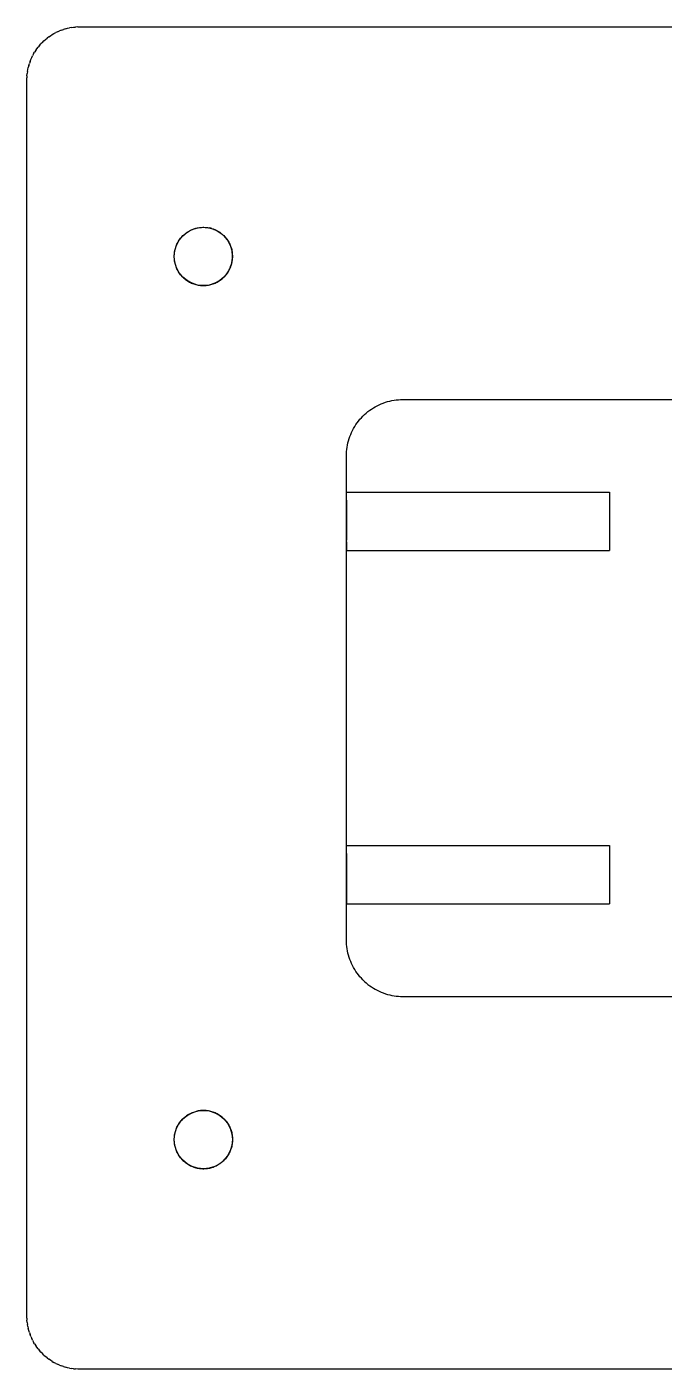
# Model space of a CAD drawing. Header units: millimetres. Extents: x -65 to 188, y -225 to 38.
# Drawn here: x -45 to -8.9, y -38 to 38 of the extents above; entities that cross this region are included whole.
import ezdxf

# ---------------------------------------------------------------- set-up
doc = ezdxf.new("R2010")
doc.units = ezdxf.units.MM
doc.layers.add('TOP_XY', color=7, linetype='Continuous')

msp = doc.modelspace()

# ---------------------------------------------------------------- linework, layer by layer
for centre in [(-35, 25), (-35, -25)]:
    msp.add_circle(centre, 1.65)
at = {"layer": 'TOP_XY'}
for p, q in [((-42.118, 37.998), (-42, 38)), ((-42, 38), (42, 38)), ((-44.036, 37.203), (-43.948, 37.281)), ((-43.948, 37.281), (-43.857, 37.356)), ((-43.763, 37.427), (-43.857, 37.356)), ((-43.763, 37.427), (-43.667, 37.494)), ((-43.667, 37.494), (-43.567, 37.558)), ((-43.567, 37.558), (-43.466, 37.617)), ((-43.466, 37.617), (-43.362, 37.673)), ((-43.256, 37.724), (-43.362, 37.673)), ((-43.256, 37.724), (-43.148, 37.772)), ((-43.038, 37.815), (-43.148, 37.772)), ((-43.038, 37.815), (-42.927, 37.853)), ((-42.814, 37.887), (-42.927, 37.853)), ((-42.814, 37.887), (-42.7, 37.917)), ((-42.7, 37.917), (-42.585, 37.942)), ((-42.469, 37.963), (-42.585, 37.942)), ((-42.469, 37.963), (-42.353, 37.979)), ((-42.353, 37.979), (-42.235, 37.991)), ((-42.118, 37.998), (-42.235, 37.991)), ((-44.617, 36.466), (-44.558, 36.567)), ((-44.494, 36.667), (-44.558, 36.567)), ((-44.494, 36.667), (-44.427, 36.763)), ((-44.427, 36.763), (-44.356, 36.857)), ((-44.281, 36.948), (-44.356, 36.857)), ((-44.281, 36.948), (-44.203, 37.036)), ((-44.121, 37.121), (-44.203, 37.036)), ((-44.121, 37.121), (-44.036, 37.203)), ((-44.887, 35.814), (-44.917, 35.7)), ((-44.887, 35.814), (-44.853, 35.927)), ((-44.815, 36.038), (-44.853, 35.927)), ((-44.815, 36.038), (-44.772, 36.148)), ((-44.772, 36.148), (-44.724, 36.256)), ((-44.724, 36.256), (-44.673, 36.362)), ((-44.617, 36.466), (-44.673, 36.362)), ((-45, 35), (-44.998, 35.118)), ((-45, -35), (-45, 35)), ((-44.991, 35.235), (-44.998, 35.118)), ((-44.991, 35.235), (-44.979, 35.353)), ((-44.963, 35.469), (-44.979, 35.353)), ((-44.963, 35.469), (-44.942, 35.585)), ((-44.942, 35.585), (-44.917, 35.7)), ((-35.422, 26.595), (-35.358, 26.611)), ((-35.358, 26.611), (-35.294, 26.624)), ((-35.294, 26.624), (-35.229, 26.634)), ((-35.229, 26.634), (-35.164, 26.642)), ((-35.164, 26.642), (-35.098, 26.647)), ((-35.098, 26.647), (-35.033, 26.65)), ((-35.033, 26.65), (-34.967, 26.65)), ((-34.967, 26.65), (-34.902, 26.647)), ((-34.902, 26.647), (-34.836, 26.642)), ((-34.836, 26.642), (-34.771, 26.634)), ((-34.771, 26.634), (-34.706, 26.624)), ((-34.706, 26.624), (-34.642, 26.611)), ((-34.578, 26.595), (-34.642, 26.611)), ((-36.434, 25.816), (-36.401, 25.872)), ((-36.401, 25.872), (-36.365, 25.927)), ((-36.365, 25.927), (-36.327, 25.98)), ((-36.327, 25.98), (-36.287, 26.032)), ((-36.287, 26.032), (-36.245, 26.083)), ((-36.245, 26.083), (-36.201, 26.131)), ((-36.201, 26.131), (-36.155, 26.178)), ((-36.155, 26.178), (-36.107, 26.223)), ((-36.107, 26.223), (-36.058, 26.266)), ((-36.058, 26.266), (-36.007, 26.307)), ((-36.007, 26.307), (-35.954, 26.346)), ((-35.954, 26.346), (-35.9, 26.383)), ((-35.9, 26.383), (-35.844, 26.418)), ((-35.844, 26.418), (-35.787, 26.45)), ((-35.787, 26.45), (-35.729, 26.48)), ((-35.729, 26.48), (-35.669, 26.508)), ((-35.669, 26.508), (-35.609, 26.534)), ((-35.609, 26.534), (-35.547, 26.557)), ((-35.547, 26.557), (-35.485, 26.577)), ((-35.485, 26.577), (-35.422, 26.595)), ((-34.515, 26.577), (-34.578, 26.595)), ((-34.515, 26.577), (-34.453, 26.557)), ((-34.453, 26.557), (-34.391, 26.534)), ((-34.391, 26.534), (-34.331, 26.508)), ((-34.331, 26.508), (-34.271, 26.48)), ((-34.271, 26.48), (-34.213, 26.45)), ((-34.213, 26.45), (-34.156, 26.418)), ((-34.156, 26.418), (-34.1, 26.383)), ((-34.1, 26.383), (-34.046, 26.346)), ((-34.046, 26.346), (-33.993, 26.307)), ((-33.993, 26.307), (-33.942, 26.266)), ((-33.942, 26.266), (-33.893, 26.223)), ((-33.893, 26.223), (-33.845, 26.178)), ((-33.845, 26.178), (-33.799, 26.131)), ((-33.799, 26.131), (-33.755, 26.083)), ((-33.713, 26.032), (-33.755, 26.083)), ((-33.673, 25.98), (-33.713, 26.032)), ((-33.673, 25.98), (-33.635, 25.927)), ((-33.635, 25.927), (-33.599, 25.872)), ((-33.599, 25.872), (-33.566, 25.816)), ((-36.649, 25.066), (-36.645, 25.131)), ((-36.645, 25.131), (-36.638, 25.196)), ((-36.638, 25.196), (-36.629, 25.261)), ((-36.629, 25.261), (-36.617, 25.326)), ((-36.617, 25.326), (-36.603, 25.39)), ((-36.603, 25.39), (-36.586, 25.453)), ((-36.586, 25.453), (-36.567, 25.516)), ((-36.567, 25.516), (-36.545, 25.578)), ((-36.545, 25.578), (-36.521, 25.639)), ((-36.521, 25.639), (-36.495, 25.699)), ((-36.495, 25.699), (-36.466, 25.758)), ((-36.466, 25.758), (-36.434, 25.816)), ((-33.566, 25.816), (-33.534, 25.758)), ((-33.534, 25.758), (-33.505, 25.699)), ((-33.505, 25.699), (-33.479, 25.639)), ((-33.479, 25.639), (-33.455, 25.578)), ((-33.455, 25.578), (-33.433, 25.516)), ((-33.433, 25.516), (-33.414, 25.453)), ((-33.414, 25.453), (-33.397, 25.39)), ((-33.397, 25.39), (-33.383, 25.326)), ((-33.383, 25.326), (-33.371, 25.261)), ((-33.362, 25.196), (-33.371, 25.261)), ((-33.355, 25.131), (-33.362, 25.196)), ((-33.351, 25.066), (-33.355, 25.131)), ((-36.65, 25), (-36.649, 25.066)), ((-36.649, 24.934), (-36.65, 25)), ((-36.645, 24.869), (-36.649, 24.934)), ((-36.638, 24.804), (-36.645, 24.869)), ((-36.629, 24.739), (-36.638, 24.804)), ((-36.617, 24.674), (-36.629, 24.739)), ((-36.603, 24.61), (-36.617, 24.674)), ((-36.586, 24.547), (-36.603, 24.61)), ((-36.567, 24.484), (-36.586, 24.547)), ((-36.545, 24.422), (-36.567, 24.484)), ((-36.521, 24.361), (-36.545, 24.422)), ((-36.495, 24.301), (-36.521, 24.361)), ((-33.505, 24.301), (-33.479, 24.361)), ((-33.479, 24.361), (-33.455, 24.422)), ((-33.455, 24.422), (-33.433, 24.484)), ((-33.433, 24.484), (-33.414, 24.547)), ((-33.414, 24.547), (-33.397, 24.61)), ((-33.397, 24.61), (-33.383, 24.674)), ((-33.383, 24.674), (-33.371, 24.739)), ((-33.371, 24.739), (-33.362, 24.804)), ((-33.362, 24.804), (-33.355, 24.869)), ((-33.355, 24.869), (-33.351, 24.934)), ((-33.35, 25), (-33.351, 25.066)), ((-33.351, 24.934), (-33.35, 25)), ((-36.466, 24.242), (-36.495, 24.301)), ((-36.434, 24.184), (-36.466, 24.242)), ((-36.401, 24.128), (-36.434, 24.184)), ((-36.365, 24.073), (-36.401, 24.128)), ((-36.327, 24.02), (-36.365, 24.073)), ((-36.287, 23.968), (-36.327, 24.02)), ((-36.245, 23.917), (-36.287, 23.968)), ((-36.201, 23.869), (-36.245, 23.917)), ((-36.201, 23.869), (-36.155, 23.822)), ((-36.155, 23.822), (-36.107, 23.777)), ((-36.107, 23.777), (-36.058, 23.734)), ((-36.058, 23.734), (-36.007, 23.693)), ((-36.007, 23.693), (-35.954, 23.654)), ((-35.954, 23.654), (-35.9, 23.617)), ((-35.9, 23.617), (-35.844, 23.582)), ((-35.844, 23.582), (-35.787, 23.55)), ((-34.213, 23.55), (-34.156, 23.582)), ((-34.156, 23.582), (-34.1, 23.617)), ((-34.1, 23.617), (-34.046, 23.654)), ((-34.046, 23.654), (-33.993, 23.693)), ((-33.993, 23.693), (-33.942, 23.734)), ((-33.942, 23.734), (-33.893, 23.777)), ((-33.893, 23.777), (-33.845, 23.822)), ((-33.845, 23.822), (-33.799, 23.869)), ((-33.799, 23.869), (-33.755, 23.917)), ((-33.755, 23.917), (-33.713, 23.968)), ((-33.713, 23.968), (-33.673, 24.02)), ((-33.673, 24.02), (-33.635, 24.073)), ((-33.635, 24.073), (-33.599, 24.128)), ((-33.599, 24.128), (-33.566, 24.184)), ((-33.566, 24.184), (-33.534, 24.242)), ((-33.534, 24.242), (-33.505, 24.301)), ((-35.787, 23.55), (-35.729, 23.52)), ((-35.729, 23.52), (-35.669, 23.492)), ((-35.669, 23.492), (-35.609, 23.466)), ((-35.609, 23.466), (-35.547, 23.443)), ((-35.547, 23.443), (-35.485, 23.423)), ((-35.485, 23.423), (-35.422, 23.405)), ((-35.422, 23.405), (-35.358, 23.389)), ((-35.358, 23.389), (-35.294, 23.376)), ((-35.294, 23.376), (-35.229, 23.366)), ((-35.229, 23.366), (-35.164, 23.358)), ((-35.164, 23.358), (-35.098, 23.353)), ((-35.098, 23.353), (-35.033, 23.35)), ((-35.033, 23.35), (-34.967, 23.35)), ((-34.967, 23.35), (-34.902, 23.353)), ((-34.902, 23.353), (-34.836, 23.358)), ((-34.836, 23.358), (-34.771, 23.366)), ((-34.771, 23.366), (-34.706, 23.376)), ((-34.706, 23.376), (-34.642, 23.389)), ((-34.642, 23.389), (-34.578, 23.405)), ((-34.578, 23.405), (-34.515, 23.423)), ((-34.515, 23.423), (-34.453, 23.443)), ((-34.453, 23.443), (-34.391, 23.466)), ((-34.391, 23.466), (-34.331, 23.492)), ((-34.331, 23.492), (-34.271, 23.52)), ((-34.271, 23.52), (-34.213, 23.55)), ((-24.808, 16.702), (-24.689, 16.743)), ((-24.689, 16.743), (-24.569, 16.78)), ((-24.569, 16.78), (-24.447, 16.812)), ((-24.447, 16.812), (-24.324, 16.839)), ((-24.324, 16.839), (-24.201, 16.861)), ((-24.201, 16.861), (-24.076, 16.878)), ((-24.076, 16.878), (-23.951, 16.89)), ((-23.951, 16.89), (-23.826, 16.898)), ((-23.826, 16.898), (-23.7, 16.9)), ((-23.7, 16.9), (23.7, 16.9)), ((-26.05, 15.872), (-25.963, 15.963)), ((-25.963, 15.963), (-25.872, 16.05)), ((-25.872, 16.05), (-25.778, 16.133)), ((-25.778, 16.133), (-25.681, 16.213)), ((-25.681, 16.213), (-25.581, 16.289)), ((-25.581, 16.289), (-25.478, 16.361)), ((-25.478, 16.361), (-25.372, 16.428)), ((-25.372, 16.428), (-25.264, 16.492)), ((-25.264, 16.492), (-25.153, 16.551)), ((-25.153, 16.551), (-25.04, 16.606)), ((-25.04, 16.606), (-24.925, 16.656)), ((-24.925, 16.656), (-24.808, 16.702)), ((-26.551, 15.153), (-26.492, 15.264)), ((-26.492, 15.264), (-26.428, 15.372)), ((-26.428, 15.372), (-26.361, 15.478)), ((-26.361, 15.478), (-26.289, 15.581)), ((-26.289, 15.581), (-26.213, 15.681)), ((-26.213, 15.681), (-26.133, 15.778)), ((-26.133, 15.778), (-26.05, 15.872)), ((-26.839, 14.324), (-26.812, 14.447)), ((-26.812, 14.447), (-26.78, 14.569)), ((-26.78, 14.569), (-26.743, 14.689)), ((-26.743, 14.689), (-26.702, 14.808)), ((-26.702, 14.808), (-26.656, 14.925)), ((-26.656, 14.925), (-26.606, 15.04)), ((-26.606, 15.04), (-26.551, 15.153)), ((-26.9, 13.7), (-26.898, 13.826)), ((-26.9, -13.7), (-26.9, 13.7)), ((-26.898, 13.826), (-26.89, 13.951)), ((-26.89, 13.951), (-26.878, 14.076)), ((-26.878, 14.076), (-26.861, 14.201)), ((-26.861, 14.201), (-26.839, 14.324)), ((-26.9, 11.649), (-26.9, 11.65)), ((-26.9, 11.65), (-12, 11.65)), ((-26.9, 11.645), (-26.9, 11.649)), ((-26.9, 11.638), (-26.9, 11.645)), ((-26.9, 11.629), (-26.9, 11.638)), ((-26.9, 11.617), (-26.9, 11.629)), ((-26.9, 11.603), (-26.9, 11.617)), ((-26.9, 11.586), (-26.9, 11.603)), ((-26.9, 11.567), (-26.9, 11.586)), ((-26.9, 11.545), (-26.9, 11.567)), ((-26.9, 11.521), (-26.9, 11.545)), ((-26.9, 11.495), (-26.9, 11.521)), ((-26.9, 11.466), (-26.9, 11.495)), ((-26.9, 11.434), (-26.9, 11.466)), ((-26.9, 11.401), (-26.9, 11.434)), ((-26.9, 11.365), (-26.9, 11.401)), ((-12, 11.65), (-12, 11.649)), ((-12, 11.649), (-12, 11.645)), ((-12, 11.645), (-12, 11.638)), ((-12, 11.638), (-12, 11.629)), ((-12, 11.629), (-12, 11.617)), ((-12, 11.617), (-12, 11.603)), ((-12, 11.603), (-12, 11.586)), ((-12, 11.586), (-12, 11.567)), ((-12, 11.567), (-12, 11.545)), ((-12, 11.545), (-12, 11.521)), ((-12, 11.521), (-12, 11.495)), ((-12, 11.495), (-12, 11.466)), ((-12, 11.466), (-12, 11.434)), ((-12, 11.434), (-12, 11.401)), ((-12, 11.401), (-12, 11.365)), ((-26.9, 11.327), (-26.9, 11.365)), ((-26.9, 11.287), (-26.9, 11.327)), ((-26.9, 11.245), (-26.9, 11.287)), ((-26.9, 11.201), (-26.9, 11.245)), ((-26.9, 11.201), (-26.9, 11.155)), ((-26.9, 11.155), (-26.9, 11.107)), ((-26.9, 11.107), (-26.9, 11.058)), ((-26.9, 11.058), (-26.9, 11.007)), ((-26.9, 11.007), (-26.9, 10.954)), ((-26.9, 10.954), (-26.9, 10.9)), ((-26.9, 10.9), (-26.9, 10.844)), ((-26.9, 10.844), (-26.9, 10.787)), ((-26.9, 10.787), (-26.9, 10.729)), ((-26.9, 10.729), (-26.9, 10.669)), ((-26.9, 10.669), (-26.9, 10.609)), ((-12, 11.365), (-12, 11.327)), ((-12, 11.327), (-12, 11.287)), ((-12, 11.287), (-12, 11.245)), ((-12, 11.245), (-12, 11.201)), ((-12, 11.201), (-12, 11.155)), ((-12, 11.155), (-12, 11.107)), ((-12, 11.107), (-12, 11.058)), ((-12, 11.058), (-12, 11.007)), ((-12, 11.007), (-12, 10.954)), ((-12, 10.954), (-12, 10.9)), ((-12, 10.9), (-12, 10.844)), ((-12, 10.844), (-12, 10.787)), ((-12, 10.787), (-12, 10.729)), ((-12, 10.729), (-12, 10.669)), ((-12, 10.669), (-12, 10.609)), ((-26.9, 10.609), (-26.9, 10.547)), ((-26.9, 10.547), (-26.9, 10.485)), ((-26.9, 10.485), (-26.9, 10.422)), ((-26.9, 10.422), (-26.9, 10.358)), ((-26.9, 10.358), (-26.9, 10.294)), ((-26.9, 10.294), (-26.9, 10.229)), ((-26.9, 10.229), (-26.9, 10.164)), ((-26.9, 10.164), (-26.9, 10.098)), ((-26.9, 10.098), (-26.9, 10.033)), ((-26.9, 10.033), (-26.9, 9.967)), ((-26.9, 9.967), (-26.9, 9.902)), ((-26.9, 9.902), (-26.9, 9.836)), ((-12, 10.609), (-12, 10.547)), ((-12, 10.547), (-12, 10.485)), ((-12, 10.485), (-12, 10.422)), ((-12, 10.422), (-12, 10.358)), ((-12, 10.358), (-12, 10.294)), ((-12, 10.294), (-12, 10.229)), ((-12, 10.229), (-12, 10.164)), ((-12, 10.164), (-12, 10.098)), ((-12, 10.098), (-12, 10.033)), ((-12, 10.033), (-12, 9.967)), ((-12, 9.967), (-12, 9.902)), ((-12, 9.902), (-12, 9.836)), ((-26.9, 9.836), (-26.9, 9.771)), ((-26.9, 9.771), (-26.9, 9.706)), ((-26.9, 9.706), (-26.9, 9.642)), ((-26.9, 9.642), (-26.9, 9.578)), ((-26.9, 9.578), (-26.9, 9.515)), ((-26.9, 9.515), (-26.9, 9.453)), ((-26.9, 9.453), (-26.9, 9.391)), ((-26.9, 9.391), (-26.9, 9.331)), ((-26.9, 9.331), (-26.9, 9.271)), ((-26.9, 9.271), (-26.9, 9.213)), ((-26.9, 9.213), (-26.9, 9.156)), ((-26.9, 9.156), (-26.9, 9.1)), ((-12, 9.836), (-12, 9.771)), ((-12, 9.771), (-12, 9.706)), ((-12, 9.706), (-12, 9.642)), ((-12, 9.642), (-12, 9.578)), ((-12, 9.578), (-12, 9.515)), ((-12, 9.515), (-12, 9.453)), ((-12, 9.453), (-12, 9.391)), ((-12, 9.391), (-12, 9.331)), ((-12, 9.331), (-12, 9.271)), ((-12, 9.271), (-12, 9.213)), ((-12, 9.213), (-12, 9.156)), ((-12, 9.156), (-12, 9.1)), ((-26.9, 9.1), (-26.9, 9.046)), ((-26.9, 9.046), (-26.9, 8.993)), ((-26.9, 8.993), (-26.9, 8.942)), ((-26.9, 8.893), (-26.9, 8.942)), ((-26.9, 8.845), (-26.9, 8.893)), ((-26.9, 8.845), (-26.9, 8.799)), ((-26.9, 8.799), (-26.9, 8.755)), ((-26.9, 8.755), (-26.9, 8.713)), ((-26.9, 8.713), (-26.9, 8.673)), ((-26.9, 8.673), (-26.9, 8.635)), ((-26.9, 8.635), (-26.9, 8.599)), ((-26.9, 8.599), (-26.9, 8.566)), ((-26.9, 8.566), (-26.9, 8.534)), ((-26.9, 8.534), (-26.9, 8.505)), ((-26.9, 8.505), (-26.9, 8.479)), ((-26.9, 8.479), (-26.9, 8.455)), ((-26.9, 8.455), (-26.9, 8.433)), ((-26.9, 8.433), (-26.9, 8.414)), ((-26.9, 8.414), (-26.9, 8.397)), ((-26.9, 8.397), (-26.9, 8.383)), ((-26.9, 8.383), (-26.9, 8.371)), ((-26.9, 8.371), (-26.9, 8.362)), ((-26.9, 8.362), (-26.9, 8.355)), ((-12, 9.1), (-12, 9.046)), ((-12, 9.046), (-12, 8.993)), ((-12, 8.993), (-12, 8.942)), ((-12, 8.942), (-12, 8.893)), ((-12, 8.893), (-12, 8.845)), ((-12, 8.845), (-12, 8.799)), ((-12, 8.799), (-12, 8.755)), ((-12, 8.755), (-12, 8.713)), ((-12, 8.713), (-12, 8.673)), ((-12, 8.673), (-12, 8.635)), ((-12, 8.635), (-12, 8.599)), ((-12, 8.599), (-12, 8.566)), ((-12, 8.566), (-12, 8.534)), ((-12, 8.534), (-12, 8.505)), ((-12, 8.505), (-12, 8.479)), ((-12, 8.479), (-12, 8.455)), ((-12, 8.455), (-12, 8.433)), ((-12, 8.433), (-12, 8.414)), ((-12, 8.414), (-12, 8.397)), ((-12, 8.397), (-12, 8.383)), ((-12, 8.383), (-12, 8.371)), ((-12, 8.371), (-12, 8.362)), ((-12, 8.362), (-12, 8.355)), ((-26.9, 8.355), (-26.9, 8.351)), ((-26.9, 8.351), (-26.9, 8.35)), ((-26.9, 8.35), (-12, 8.35)), ((-12, 8.355), (-12, 8.351)), ((-12, 8.351), (-12, 8.35)), ((-26.9, -8.351), (-26.9, -8.35)), ((-26.9, -8.35), (-12, -8.35)), ((-26.9, -8.355), (-26.9, -8.351)), ((-26.9, -8.362), (-26.9, -8.355)), ((-12, -8.35), (-12, -8.351)), ((-12, -8.351), (-12, -8.355)), ((-12, -8.355), (-12, -8.362)), ((-26.9, -8.371), (-26.9, -8.362)), ((-26.9, -8.383), (-26.9, -8.371)), ((-26.9, -8.397), (-26.9, -8.383)), ((-26.9, -8.414), (-26.9, -8.397)), ((-26.9, -8.433), (-26.9, -8.414)), ((-26.9, -8.455), (-26.9, -8.433)), ((-26.9, -8.479), (-26.9, -8.455)), ((-26.9, -8.505), (-26.9, -8.479)), ((-26.9, -8.534), (-26.9, -8.505)), ((-26.9, -8.566), (-26.9, -8.534)), ((-26.9, -8.599), (-26.9, -8.566)), ((-26.9, -8.635), (-26.9, -8.599)), ((-26.9, -8.673), (-26.9, -8.635)), ((-26.9, -8.713), (-26.9, -8.673)), ((-26.9, -8.755), (-26.9, -8.713)), ((-26.9, -8.799), (-26.9, -8.755)), ((-26.9, -8.799), (-26.9, -8.845)), ((-26.9, -8.845), (-26.9, -8.893)), ((-26.9, -8.893), (-26.9, -8.942)), ((-26.9, -8.942), (-26.9, -8.993)), ((-26.9, -8.993), (-26.9, -9.046)), ((-26.9, -9.046), (-26.9, -9.1)), ((-26.9, -9.1), (-26.9, -9.156)), ((-12, -8.362), (-12, -8.371)), ((-12, -8.371), (-12, -8.383)), ((-12, -8.383), (-12, -8.397)), ((-12, -8.397), (-12, -8.414)), ((-12, -8.414), (-12, -8.433)), ((-12, -8.433), (-12, -8.455)), ((-12, -8.455), (-12, -8.479)), ((-12, -8.479), (-12, -8.505)), ((-12, -8.505), (-12, -8.534)), ((-12, -8.534), (-12, -8.566)), ((-12, -8.566), (-12, -8.599)), ((-12, -8.599), (-12, -8.635)), ((-12, -8.635), (-12, -8.673)), ((-12, -8.673), (-12, -8.713)), ((-12, -8.713), (-12, -8.755)), ((-12, -8.755), (-12, -8.799)), ((-12, -8.799), (-12, -8.845)), ((-12, -8.845), (-12, -8.893)), ((-12, -8.893), (-12, -8.942)), ((-12, -8.942), (-12, -8.993)), ((-12, -8.993), (-12, -9.046)), ((-12, -9.046), (-12, -9.1)), ((-12, -9.1), (-12, -9.156)), ((-26.9, -9.156), (-26.9, -9.213)), ((-26.9, -9.213), (-26.9, -9.271)), ((-26.9, -9.271), (-26.9, -9.331)), ((-26.9, -9.331), (-26.9, -9.391)), ((-26.9, -9.391), (-26.9, -9.453)), ((-26.9, -9.453), (-26.9, -9.515)), ((-26.9, -9.515), (-26.9, -9.578)), ((-26.9, -9.578), (-26.9, -9.642)), ((-26.9, -9.642), (-26.9, -9.706)), ((-26.9, -9.706), (-26.9, -9.771)), ((-26.9, -9.771), (-26.9, -9.836)), ((-26.9, -9.836), (-26.9, -9.902)), ((-12, -9.156), (-12, -9.213)), ((-12, -9.213), (-12, -9.271)), ((-12, -9.271), (-12, -9.331)), ((-12, -9.331), (-12, -9.391)), ((-12, -9.391), (-12, -9.453)), ((-12, -9.453), (-12, -9.515)), ((-12, -9.515), (-12, -9.578)), ((-12, -9.578), (-12, -9.642)), ((-12, -9.642), (-12, -9.706)), ((-12, -9.706), (-12, -9.771)), ((-12, -9.771), (-12, -9.836)), ((-12, -9.836), (-12, -9.902)), ((-26.9, -9.902), (-26.9, -9.967)), ((-26.9, -9.967), (-26.9, -10.033)), ((-26.9, -10.033), (-26.9, -10.098)), ((-26.9, -10.098), (-26.9, -10.164)), ((-26.9, -10.164), (-26.9, -10.229)), ((-26.9, -10.229), (-26.9, -10.294)), ((-26.9, -10.294), (-26.9, -10.358)), ((-26.9, -10.358), (-26.9, -10.422)), ((-26.9, -10.422), (-26.9, -10.485)), ((-26.9, -10.485), (-26.9, -10.547)), ((-26.9, -10.547), (-26.9, -10.609)), ((-26.9, -10.609), (-26.9, -10.669)), ((-12, -9.902), (-12, -9.967)), ((-12, -9.967), (-12, -10.033)), ((-12, -10.033), (-12, -10.098)), ((-12, -10.098), (-12, -10.164)), ((-12, -10.164), (-12, -10.229)), ((-12, -10.229), (-12, -10.294)), ((-12, -10.294), (-12, -10.358)), ((-12, -10.358), (-12, -10.422)), ((-12, -10.422), (-12, -10.485)), ((-12, -10.485), (-12, -10.547)), ((-12, -10.547), (-12, -10.609)), ((-12, -10.609), (-12, -10.669)), ((-26.9, -10.669), (-26.9, -10.729)), ((-26.9, -10.729), (-26.9, -10.787)), ((-26.9, -10.787), (-26.9, -10.844)), ((-26.9, -10.844), (-26.9, -10.9)), ((-26.9, -10.9), (-26.9, -10.954)), ((-26.9, -10.954), (-26.9, -11.007)), ((-26.9, -11.007), (-26.9, -11.058)), ((-26.9, -11.058), (-26.9, -11.107)), ((-26.9, -11.107), (-26.9, -11.155)), ((-26.9, -11.155), (-26.9, -11.201)), ((-26.9, -11.201), (-26.9, -11.245)), ((-26.9, -11.245), (-26.9, -11.287)), ((-26.9, -11.287), (-26.9, -11.327)), ((-26.9, -11.327), (-26.9, -11.365)), ((-26.9, -11.365), (-26.9, -11.401)), ((-12, -10.669), (-12, -10.729)), ((-12, -10.729), (-12, -10.787)), ((-12, -10.787), (-12, -10.844)), ((-12, -10.844), (-12, -10.9)), ((-12, -10.9), (-12, -10.954)), ((-12, -10.954), (-12, -11.007)), ((-12, -11.007), (-12, -11.058)), ((-12, -11.058), (-12, -11.107)), ((-12, -11.107), (-12, -11.155)), ((-12, -11.155), (-12, -11.201)), ((-12, -11.201), (-12, -11.245)), ((-12, -11.245), (-12, -11.287)), ((-12, -11.287), (-12, -11.327)), ((-12, -11.327), (-12, -11.365)), ((-12, -11.365), (-12, -11.401)), ((-26.9, -11.401), (-26.9, -11.434)), ((-26.9, -11.434), (-26.9, -11.466)), ((-26.9, -11.466), (-26.9, -11.495)), ((-26.9, -11.495), (-26.9, -11.521)), ((-26.9, -11.521), (-26.9, -11.545)), ((-26.9, -11.545), (-26.9, -11.567)), ((-26.9, -11.567), (-26.9, -11.586)), ((-26.9, -11.586), (-26.9, -11.603)), ((-26.9, -11.603), (-26.9, -11.617)), ((-26.9, -11.617), (-26.9, -11.629)), ((-26.9, -11.629), (-26.9, -11.638)), ((-26.9, -11.638), (-26.9, -11.645)), ((-26.9, -11.645), (-26.9, -11.649)), ((-26.9, -11.649), (-26.9, -11.65)), ((-26.9, -11.65), (-12, -11.65)), ((-12, -11.401), (-12, -11.434)), ((-12, -11.434), (-12, -11.466)), ((-12, -11.466), (-12, -11.495)), ((-12, -11.495), (-12, -11.521)), ((-12, -11.521), (-12, -11.545)), ((-12, -11.545), (-12, -11.567)), ((-12, -11.567), (-12, -11.586)), ((-12, -11.586), (-12, -11.603)), ((-12, -11.603), (-12, -11.617)), ((-12, -11.617), (-12, -11.629)), ((-12, -11.629), (-12, -11.638)), ((-12, -11.638), (-12, -11.645)), ((-12, -11.645), (-12, -11.649)), ((-12, -11.649), (-12, -11.65)), ((-26.898, -13.826), (-26.9, -13.7)), ((-26.89, -13.951), (-26.898, -13.826)), ((-26.878, -14.076), (-26.89, -13.951)), ((-26.861, -14.201), (-26.878, -14.076)), ((-26.839, -14.324), (-26.861, -14.201)), ((-26.812, -14.447), (-26.839, -14.324)), ((-26.78, -14.569), (-26.812, -14.447)), ((-26.743, -14.689), (-26.78, -14.569)), ((-26.702, -14.808), (-26.743, -14.689)), ((-26.656, -14.925), (-26.702, -14.808)), ((-26.606, -15.04), (-26.656, -14.925)), ((-26.551, -15.153), (-26.606, -15.04)), ((-26.492, -15.264), (-26.551, -15.153)), ((-26.428, -15.372), (-26.492, -15.264)), ((-26.361, -15.478), (-26.428, -15.372)), ((-26.289, -15.581), (-26.361, -15.478)), ((-26.213, -15.681), (-26.289, -15.581)), ((-26.133, -15.778), (-26.213, -15.681)), ((-26.05, -15.872), (-26.133, -15.778)), ((-25.963, -15.963), (-26.05, -15.872)), ((-25.963, -15.963), (-25.872, -16.05)), ((-25.872, -16.05), (-25.778, -16.133)), ((-25.778, -16.133), (-25.681, -16.213)), ((-25.681, -16.213), (-25.581, -16.289)), ((-25.581, -16.289), (-25.478, -16.361)), ((-25.478, -16.361), (-25.372, -16.428)), ((-25.372, -16.428), (-25.264, -16.492)), ((-25.264, -16.492), (-25.153, -16.551)), ((-25.153, -16.551), (-25.04, -16.606)), ((-25.04, -16.606), (-24.925, -16.656)), ((-24.925, -16.656), (-24.808, -16.702)), ((-24.808, -16.702), (-24.689, -16.743)), ((-24.689, -16.743), (-24.569, -16.78)), ((-24.569, -16.78), (-24.447, -16.812)), ((-24.447, -16.812), (-24.324, -16.839)), ((-24.324, -16.839), (-24.201, -16.861)), ((-24.201, -16.861), (-24.076, -16.878)), ((-24.076, -16.878), (-23.951, -16.89)), ((-23.951, -16.89), (-23.826, -16.898)), ((-23.826, -16.898), (-23.7, -16.9)), ((-23.7, -16.9), (23.7, -16.9)), ((-35.844, -23.582), (-35.787, -23.55)), ((-35.787, -23.55), (-35.729, -23.52)), ((-35.729, -23.52), (-35.669, -23.492)), ((-35.669, -23.492), (-35.609, -23.466)), ((-35.609, -23.466), (-35.547, -23.443)), ((-35.547, -23.443), (-35.485, -23.423)), ((-35.485, -23.423), (-35.422, -23.405)), ((-35.422, -23.405), (-35.358, -23.389)), ((-35.358, -23.389), (-35.294, -23.376)), ((-35.229, -23.366), (-35.294, -23.376)), ((-35.164, -23.358), (-35.229, -23.366)), ((-35.098, -23.353), (-35.164, -23.358)), ((-35.033, -23.35), (-35.098, -23.353)), ((-34.967, -23.35), (-35.033, -23.35)), ((-34.902, -23.353), (-34.967, -23.35)), ((-34.836, -23.358), (-34.902, -23.353)), ((-34.771, -23.366), (-34.836, -23.358)), ((-34.706, -23.376), (-34.771, -23.366)), ((-34.642, -23.389), (-34.706, -23.376)), ((-34.578, -23.405), (-34.642, -23.389)), ((-34.515, -23.423), (-34.578, -23.405)), ((-34.453, -23.443), (-34.515, -23.423)), ((-34.391, -23.466), (-34.453, -23.443)), ((-34.331, -23.492), (-34.391, -23.466)), ((-34.271, -23.52), (-34.331, -23.492)), ((-34.213, -23.55), (-34.271, -23.52)), ((-34.156, -23.582), (-34.213, -23.55)), ((-36.521, -24.361), (-36.495, -24.301)), ((-36.495, -24.301), (-36.466, -24.242)), ((-36.466, -24.242), (-36.434, -24.184)), ((-36.434, -24.184), (-36.401, -24.128)), ((-36.365, -24.073), (-36.401, -24.128)), ((-36.327, -24.02), (-36.365, -24.073)), ((-36.287, -23.968), (-36.327, -24.02)), ((-36.245, -23.917), (-36.287, -23.968)), ((-36.201, -23.869), (-36.245, -23.917)), ((-36.201, -23.869), (-36.155, -23.822)), ((-36.155, -23.822), (-36.107, -23.777)), ((-36.107, -23.777), (-36.058, -23.734)), ((-36.058, -23.734), (-36.007, -23.693)), ((-36.007, -23.693), (-35.954, -23.654)), ((-35.9, -23.617), (-35.954, -23.654)), ((-35.844, -23.582), (-35.9, -23.617)), ((-34.1, -23.617), (-34.156, -23.582)), ((-34.046, -23.654), (-34.1, -23.617)), ((-33.993, -23.693), (-34.046, -23.654)), ((-33.942, -23.734), (-33.993, -23.693)), ((-33.893, -23.777), (-33.942, -23.734)), ((-33.845, -23.822), (-33.893, -23.777)), ((-33.799, -23.869), (-33.845, -23.822)), ((-33.799, -23.869), (-33.755, -23.917)), ((-33.755, -23.917), (-33.713, -23.968)), ((-33.713, -23.968), (-33.673, -24.02)), ((-33.673, -24.02), (-33.635, -24.073)), ((-33.635, -24.073), (-33.599, -24.128)), ((-33.599, -24.128), (-33.566, -24.184)), ((-33.566, -24.184), (-33.534, -24.242)), ((-33.534, -24.242), (-33.505, -24.301)), ((-33.505, -24.301), (-33.479, -24.361)), ((-36.65, -25), (-36.649, -24.934)), ((-36.649, -25.066), (-36.65, -25)), ((-36.649, -24.934), (-36.645, -24.869)), ((-36.645, -25.131), (-36.649, -25.066)), ((-36.645, -24.869), (-36.638, -24.804)), ((-36.638, -24.804), (-36.629, -24.739)), ((-36.629, -24.739), (-36.617, -24.674)), ((-36.617, -24.674), (-36.603, -24.61)), ((-36.603, -24.61), (-36.586, -24.547)), ((-36.586, -24.547), (-36.567, -24.484)), ((-36.567, -24.484), (-36.545, -24.422)), ((-36.545, -24.422), (-36.521, -24.361)), ((-33.479, -24.361), (-33.455, -24.422)), ((-33.455, -24.422), (-33.433, -24.484)), ((-33.433, -24.484), (-33.414, -24.547)), ((-33.414, -24.547), (-33.397, -24.61)), ((-33.397, -24.61), (-33.383, -24.674)), ((-33.383, -24.674), (-33.371, -24.739)), ((-33.371, -24.739), (-33.362, -24.804)), ((-33.362, -24.804), (-33.355, -24.869)), ((-33.355, -24.869), (-33.351, -24.934)), ((-33.351, -25.066), (-33.355, -25.131)), ((-33.351, -24.934), (-33.35, -25)), ((-33.35, -25), (-33.351, -25.066)), ((-36.638, -25.196), (-36.645, -25.131)), ((-36.629, -25.261), (-36.638, -25.196)), ((-36.617, -25.326), (-36.629, -25.261)), ((-36.603, -25.39), (-36.617, -25.326)), ((-36.586, -25.453), (-36.603, -25.39)), ((-36.567, -25.516), (-36.586, -25.453)), ((-36.545, -25.578), (-36.567, -25.516)), ((-36.521, -25.639), (-36.545, -25.578)), ((-36.495, -25.699), (-36.521, -25.639)), ((-36.466, -25.758), (-36.495, -25.699)), ((-36.434, -25.816), (-36.466, -25.758)), ((-36.401, -25.872), (-36.434, -25.816)), ((-33.566, -25.816), (-33.599, -25.872)), ((-33.534, -25.758), (-33.566, -25.816)), ((-33.505, -25.699), (-33.534, -25.758)), ((-33.479, -25.639), (-33.505, -25.699)), ((-33.455, -25.578), (-33.479, -25.639)), ((-33.433, -25.516), (-33.455, -25.578)), ((-33.414, -25.453), (-33.433, -25.516)), ((-33.397, -25.39), (-33.414, -25.453)), ((-33.383, -25.326), (-33.397, -25.39)), ((-33.371, -25.261), (-33.383, -25.326)), ((-33.362, -25.196), (-33.371, -25.261)), ((-33.355, -25.131), (-33.362, -25.196)), ((-36.365, -25.927), (-36.401, -25.872)), ((-36.327, -25.98), (-36.365, -25.927)), ((-36.287, -26.032), (-36.327, -25.98)), ((-36.245, -26.083), (-36.287, -26.032)), ((-36.201, -26.131), (-36.245, -26.083)), ((-36.201, -26.131), (-36.155, -26.178)), ((-36.155, -26.178), (-36.107, -26.223)), ((-36.107, -26.223), (-36.058, -26.266)), ((-36.058, -26.266), (-36.007, -26.307)), ((-36.007, -26.307), (-35.954, -26.346)), ((-35.954, -26.346), (-35.9, -26.383)), ((-35.9, -26.383), (-35.844, -26.418)), ((-35.844, -26.418), (-35.787, -26.45)), ((-35.787, -26.45), (-35.729, -26.48)), ((-35.729, -26.48), (-35.669, -26.508)), ((-35.669, -26.508), (-35.609, -26.534)), ((-35.609, -26.534), (-35.547, -26.557)), ((-35.547, -26.557), (-35.485, -26.577)), ((-35.485, -26.577), (-35.422, -26.595)), ((-35.422, -26.595), (-35.358, -26.611)), ((-34.642, -26.611), (-34.578, -26.595)), ((-34.578, -26.595), (-34.515, -26.577)), ((-34.515, -26.577), (-34.453, -26.557)), ((-34.453, -26.557), (-34.391, -26.534)), ((-34.391, -26.534), (-34.331, -26.508)), ((-34.331, -26.508), (-34.271, -26.48)), ((-34.271, -26.48), (-34.213, -26.45)), ((-34.213, -26.45), (-34.156, -26.418)), ((-34.156, -26.418), (-34.1, -26.383)), ((-34.1, -26.383), (-34.046, -26.346)), ((-34.046, -26.346), (-33.993, -26.307)), ((-33.993, -26.307), (-33.942, -26.266)), ((-33.942, -26.266), (-33.893, -26.223)), ((-33.893, -26.223), (-33.845, -26.178)), ((-33.845, -26.178), (-33.799, -26.131)), ((-33.799, -26.131), (-33.755, -26.083)), ((-33.713, -26.032), (-33.755, -26.083)), ((-33.673, -25.98), (-33.713, -26.032)), ((-33.635, -25.927), (-33.673, -25.98)), ((-33.599, -25.872), (-33.635, -25.927)), ((-35.358, -26.611), (-35.294, -26.624)), ((-35.294, -26.624), (-35.229, -26.634)), ((-35.229, -26.634), (-35.164, -26.642)), ((-35.164, -26.642), (-35.098, -26.647)), ((-35.098, -26.647), (-35.033, -26.65)), ((-35.033, -26.65), (-34.967, -26.65)), ((-34.967, -26.65), (-34.902, -26.647)), ((-34.902, -26.647), (-34.836, -26.642)), ((-34.836, -26.642), (-34.771, -26.634)), ((-34.771, -26.634), (-34.706, -26.624)), ((-34.706, -26.624), (-34.642, -26.611)), ((-44.998, -35.118), (-45, -35)), ((-44.998, -35.118), (-44.991, -35.235)), ((-44.979, -35.353), (-44.991, -35.235)), ((-44.979, -35.353), (-44.963, -35.469)), ((-44.942, -35.585), (-44.963, -35.469)), ((-44.942, -35.585), (-44.917, -35.7)), ((-44.887, -35.814), (-44.917, -35.7)), ((-44.853, -35.927), (-44.887, -35.814)), ((-44.853, -35.927), (-44.815, -36.038)), ((-44.772, -36.148), (-44.815, -36.038)), ((-44.772, -36.148), (-44.724, -36.256)), ((-44.673, -36.362), (-44.724, -36.256)), ((-44.673, -36.362), (-44.617, -36.466)), ((-44.558, -36.567), (-44.617, -36.466)), ((-44.558, -36.567), (-44.494, -36.667)), ((-44.427, -36.763), (-44.494, -36.667)), ((-44.356, -36.857), (-44.427, -36.763)), ((-44.356, -36.857), (-44.281, -36.948)), ((-44.203, -37.036), (-44.281, -36.948)), ((-44.121, -37.121), (-44.203, -37.036)), ((-44.036, -37.203), (-44.121, -37.121)), ((-44.036, -37.203), (-43.948, -37.281)), ((-43.857, -37.356), (-43.948, -37.281)), ((-43.857, -37.356), (-43.763, -37.427)), ((-43.667, -37.494), (-43.763, -37.427)), ((-43.567, -37.558), (-43.667, -37.494)), ((-43.567, -37.558), (-43.466, -37.617)), ((-43.362, -37.673), (-43.466, -37.617)), ((-43.362, -37.673), (-43.256, -37.724)), ((-43.148, -37.772), (-43.256, -37.724)), ((-43.148, -37.772), (-43.038, -37.815)), ((-42.927, -37.853), (-43.038, -37.815)), ((-42.927, -37.853), (-42.814, -37.887)), ((-42.7, -37.917), (-42.814, -37.887)), ((-42.585, -37.942), (-42.7, -37.917)), ((-42.585, -37.942), (-42.469, -37.963)), ((-42.353, -37.979), (-42.469, -37.963)), ((-42.353, -37.979), (-42.235, -37.991)), ((-42.118, -37.998), (-42.235, -37.991)), ((-42, -38), (-42.118, -37.998)), ((42, -38), (-42, -38))]:
    msp.add_line(p, q, dxfattribs=at)

doc.saveas('drawing.dxf')
